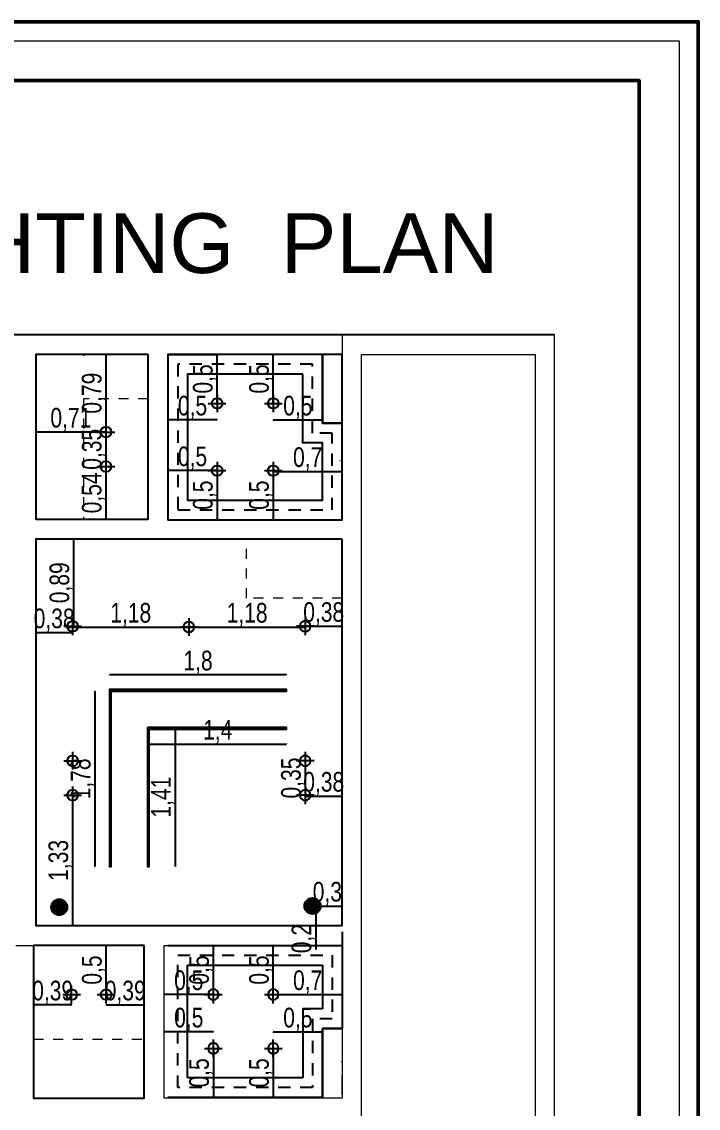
# Model space of a CAD drawing. Header units: inches. Extents: x -279 to 561, y -345 to 342.
# Drawn here: x -220.81 to -213.93, y -73.45 to -62.4 of the extents above; entities that cross this region are included whole.
import ezdxf

# ---------------------------------------------------------------- set-up
doc = ezdxf.new("R2010")
doc.units = ezdxf.units.IN
doc.header["$LTSCALE"] = 0.5
doc.header["$MEASUREMENT"] = 0
doc.linetypes.add('DASHED2', pattern=[0.375, 0.25, -0.125])
doc.linetypes.add('HIDDEN', pattern=[0.375, 0.25, -0.125])
for name, color, linetype in [('CADER', 7, 'Continuous'), ('ceiling', 4, 'Continuous'), ('CEILING FIXTURES LEGENDS$0$E-LTG', 1, 'Continuous'), ('PDF2_0', 7, 'Continuous'), ('PDF2_A-DETL', 7, 'Continuous'), ('PDF2_A-WALL', 7, 'Continuous'), ('PDF2_P-SANR-FIXT', 7, 'Continuous'), ('PDF2_PDF_MOBILIARIO', 7, 'Continuous'), ('WAL', 7, 'Continuous'), ('WallHatch-ALCHEMY', 7, 'Continuous')]:
    doc.layers.add(name, color=color, linetype=linetype)
doc.layers.add('es.writing', color=144, linetype='Continuous', lineweight=9)
doc.layers.add('G-ANNO-HLIN', color=5, linetype='Continuous', lineweight=50)
doc.styles.add('ROM', font='AGENCYR.TTF', dxfattribs={"width": 0.8})
doc.styles.get("Standard").update_dxf_attribs({"font": 'arial.ttf'})
doc.dimstyles.new('Copy(9) of ISO-25', dxfattribs={"dimtxt": 0.2, "dimasz": 0.02, "dimexe": 0.05, "dimexo": 0.05, "dimgap": 0.02, "dimtad": 1, "dimtxsty": 'ROM', "dimblk": 'ARCHTICK', "dimcen": 0.03, "dimse1": 1, "dimse2": 1, "dimclrd": 248, "dimclrt": 248, "dimadec": 0, "dimazin": 0, "dimtfac": 1, "dimtmove": 0, "dimatfit": 3, "dimldrblk": 'DOT', "dimfxl": 1, "dimarcsym": 0})

# ---------------------------------------------------------------- blocks, each defined once
blk = doc.blocks.new('l')
at = {"layer": 'CEILING FIXTURES LEGENDS$0$E-LTG'}
for p, q in [((54.362, -60.549), (54.542, -60.549)), ((54.452, -60.459), (54.452, -60.639))]:
    blk.add_line(p, q, dxfattribs=at)
blk.add_circle((54.452, -60.549), 0.0541, dxfattribs=at)
blk = doc.blocks.new('_ArchTick')
at = {"color": 0, "linetype": 'ByBlock', "const_width": 0.15}
blk.add_lwpolyline([(-0.5, -0.5), (0.5, 0.5)], dxfattribs=at)
blk = doc.blocks.new('*D314')
at = {"layer": 'Defpoints', "color": 0, "transparency": 16777216}
for p in [(-219.954, -65.784), (-219.949, -66.574), (-219.949, -66.574)]:
    blk.add_point(p, dxfattribs=at)
at = {"layer": 'WAL', "color": 248, "lineweight": -2, "transparency": 16777216}
blk.add_line((-219.949, -65.784), (-219.949, -66.574), dxfattribs=at)
at = {"layer": 'WAL', "color": 248, "lineweight": -2, "transparency": 16777216, "xscale": 0.02, "yscale": 0.02, "zscale": 0.02}
for p, rotation in [((-219.949, -65.784), 90), ((-219.949, -66.574), 270)]:
    blk.add_blockref('_ArchTick', p, dxfattribs=dict(at, rotation=rotation))
at = {"layer": 'WAL', "color": 248, "transparency": 16777216, "insert": (-220.076, -66.179), "char_height": 0.2, "attachment_point": 5, "rotation": 90, "style": 'ROM'}
blk.add_mtext('0,79', dxfattribs=at)
blk = doc.blocks.new('_DOT')
at = {"color": 0, "linetype": 'ByBlock'}
blk.add_line((-0.5, 0), (-1, 0), dxfattribs=at)
at = {"color": 0, "linetype": 'ByBlock', "const_width": 0.5}
blk.add_lwpolyline([(-0.25, 0, 1), (0.25, 0, 1)], format="xyb", close=True, dxfattribs=at)
blk = doc.blocks.new('*D315')
at = {"layer": 'Defpoints', "color": 0, "transparency": 16777216}
for p in [(-219.949, -66.574), (-219.949, -66.925), (-219.949, -66.925)]:
    blk.add_point(p, dxfattribs=at)
at = {"layer": 'WAL', "color": 248, "lineweight": -2, "transparency": 16777216}
blk.add_line((-219.949, -66.574), (-219.949, -66.925), dxfattribs=at)
at = {"layer": 'WAL', "color": 248, "lineweight": -2, "transparency": 16777216, "xscale": 0.02, "yscale": 0.02, "zscale": 0.02}
for p, rotation in [((-219.949, -66.574), 90), ((-219.949, -66.925), 270)]:
    blk.add_blockref('_ArchTick', p, dxfattribs=dict(at, rotation=rotation))
at = {"layer": 'WAL', "color": 248, "transparency": 16777216, "insert": (-220.076, -66.75), "char_height": 0.2, "attachment_point": 5, "rotation": 90, "style": 'ROM'}
blk.add_mtext('0,35', dxfattribs=at)
blk = doc.blocks.new('*D110')
at = {"layer": 'Defpoints', "color": 0, "transparency": 16777216}
for p in [(-219.949, -66.925), (-219.949, -67.461), (-219.949, -67.461)]:
    blk.add_point(p, dxfattribs=at)
at = {"layer": 'WAL', "color": 248, "lineweight": -2, "transparency": 16777216}
blk.add_line((-219.949, -66.925), (-219.949, -67.461), dxfattribs=at)
at = {"layer": 'WAL', "color": 248, "lineweight": -2, "transparency": 16777216, "xscale": 0.02, "yscale": 0.02, "zscale": 0.02}
for p, rotation in [((-219.949, -66.925), 90), ((-219.949, -67.461), 270)]:
    blk.add_blockref('_ArchTick', p, dxfattribs=dict(at, rotation=rotation))
at = {"layer": 'WAL', "color": 248, "transparency": 16777216, "insert": (-220.076, -67.193), "char_height": 0.2, "attachment_point": 5, "rotation": 90, "style": 'ROM'}
blk.add_mtext('0,54', dxfattribs=at)
blk = doc.blocks.new('*D316')
at = {"layer": 'Defpoints', "color": 0, "transparency": 16777216}
for p in [(-220.663, -66.574), (-220.663, -66.574), (-219.949, -66.574)]:
    blk.add_point(p, dxfattribs=at)
at = {"layer": 'WAL', "color": 248, "lineweight": -2, "transparency": 16777216}
blk.add_line((-219.949, -66.574), (-220.663, -66.574), dxfattribs=at)
at = {"layer": 'WAL', "color": 248, "lineweight": -2, "transparency": 16777216, "xscale": 0.02, "yscale": 0.02, "zscale": 0.02, "rotation": 180}
blk.add_blockref('_ArchTick', (-220.663, -66.574), dxfattribs=at)
at = {"layer": 'WAL', "color": 248, "lineweight": -2, "transparency": 16777216, "xscale": 0.02, "yscale": 0.02, "zscale": 0.02}
blk.add_blockref('_ArchTick', (-219.949, -66.574), dxfattribs=at)
at = {"layer": 'WAL', "color": 248, "transparency": 16777216, "insert": (-220.306, -66.447), "char_height": 0.2, "attachment_point": 5, "style": 'ROM'}
blk.add_mtext('0,71', dxfattribs=at)
blk = doc.blocks.new('*D325')
at = {"layer": 'Defpoints', "color": 0, "transparency": 16777216}
for p in [(-218.819, -65.784), (-218.819, -65.784), (-218.819, -66.284)]:
    blk.add_point(p, dxfattribs=at)
at = {"layer": 'WAL', "color": 248, "lineweight": -2, "transparency": 16777216}
blk.add_line((-218.819, -66.284), (-218.819, -65.784), dxfattribs=at)
at = {"layer": 'WAL', "color": 248, "lineweight": -2, "transparency": 16777216, "xscale": 0.02, "yscale": 0.02, "zscale": 0.02}
for p, rotation in [((-218.819, -65.784), 90), ((-218.819, -66.284), 270)]:
    blk.add_blockref('_ArchTick', p, dxfattribs=dict(at, rotation=rotation))
at = {"layer": 'WAL', "color": 248, "transparency": 16777216, "insert": (-218.946, -66.034), "char_height": 0.2, "attachment_point": 5, "rotation": 90, "style": 'ROM'}
blk.add_mtext('0,5', dxfattribs=at)
blk = doc.blocks.new('*D115')
at = {"layer": 'Defpoints', "color": 0, "transparency": 16777216}
for p in [(-219.319, -66.451), (-219.319, -66.451), (-218.819, -66.451)]:
    blk.add_point(p, dxfattribs=at)
at = {"layer": 'WAL', "color": 248, "lineweight": -2, "transparency": 16777216}
blk.add_line((-218.819, -66.451), (-219.319, -66.451), dxfattribs=at)
at = {"layer": 'WAL', "color": 248, "lineweight": -2, "transparency": 16777216, "xscale": 0.02, "yscale": 0.02, "zscale": 0.02, "rotation": 180}
blk.add_blockref('_ArchTick', (-219.319, -66.451), dxfattribs=at)
at = {"layer": 'WAL', "color": 248, "lineweight": -2, "transparency": 16777216, "xscale": 0.02, "yscale": 0.02, "zscale": 0.02}
blk.add_blockref('_ArchTick', (-218.819, -66.451), dxfattribs=at)
at = {"layer": 'WAL', "color": 248, "transparency": 16777216, "insert": (-219.069, -66.324), "char_height": 0.2, "attachment_point": 5, "style": 'ROM'}
blk.add_mtext('0,5', dxfattribs=at)
blk = doc.blocks.new('*D116')
at = {"layer": 'Defpoints', "color": 0, "transparency": 16777216}
for p in [(-218.248, -65.784), (-218.248, -65.784), (-218.248, -66.284)]:
    blk.add_point(p, dxfattribs=at)
at = {"layer": 'WAL', "color": 248, "lineweight": -2, "transparency": 16777216}
blk.add_line((-218.248, -66.284), (-218.248, -65.784), dxfattribs=at)
at = {"layer": 'WAL', "color": 248, "lineweight": -2, "transparency": 16777216, "xscale": 0.02, "yscale": 0.02, "zscale": 0.02}
for p, rotation in [((-218.248, -65.784), 90), ((-218.248, -66.284), 270)]:
    blk.add_blockref('_ArchTick', p, dxfattribs=dict(at, rotation=rotation))
at = {"layer": 'WAL', "color": 248, "transparency": 16777216, "insert": (-218.375, -66.034), "char_height": 0.2, "attachment_point": 5, "rotation": 90, "style": 'ROM'}
blk.add_mtext('0,5', dxfattribs=at)
blk = doc.blocks.new('*D117')
at = {"layer": 'Defpoints', "color": 0, "transparency": 16777216}
for p in [(-218.248, -66.451), (-217.748, -66.451), (-217.748, -66.451)]:
    blk.add_point(p, dxfattribs=at)
at = {"layer": 'WAL', "color": 248, "lineweight": -2, "transparency": 16777216}
blk.add_line((-218.248, -66.451), (-217.748, -66.451), dxfattribs=at)
at = {"layer": 'WAL', "color": 248, "lineweight": -2, "transparency": 16777216, "xscale": 0.02, "yscale": 0.02, "zscale": 0.02, "rotation": 180}
blk.add_blockref('_ArchTick', (-218.248, -66.451), dxfattribs=at)
at = {"layer": 'WAL', "color": 248, "lineweight": -2, "transparency": 16777216, "xscale": 0.02, "yscale": 0.02, "zscale": 0.02}
blk.add_blockref('_ArchTick', (-217.748, -66.451), dxfattribs=at)
at = {"layer": 'WAL', "color": 248, "transparency": 16777216, "insert": (-217.998, -66.324), "char_height": 0.2, "attachment_point": 5, "style": 'ROM'}
blk.add_mtext('0,5', dxfattribs=at)
blk = doc.blocks.new('*D118')
at = {"layer": 'Defpoints', "color": 0, "transparency": 16777216}
for p in [(-218.819, -66.966), (-218.819, -67.466), (-218.819, -67.466)]:
    blk.add_point(p, dxfattribs=at)
at = {"layer": 'WAL', "color": 248, "lineweight": -2, "transparency": 16777216}
blk.add_line((-218.819, -66.966), (-218.819, -67.466), dxfattribs=at)
at = {"layer": 'WAL', "color": 248, "lineweight": -2, "transparency": 16777216, "xscale": 0.02, "yscale": 0.02, "zscale": 0.02}
for p, rotation in [((-218.819, -66.966), 90), ((-218.819, -67.466), 270)]:
    blk.add_blockref('_ArchTick', p, dxfattribs=dict(at, rotation=rotation))
at = {"layer": 'WAL', "color": 248, "transparency": 16777216, "insert": (-218.946, -67.216), "char_height": 0.2, "attachment_point": 5, "rotation": 90, "style": 'ROM'}
blk.add_mtext('0,5', dxfattribs=at)
blk = doc.blocks.new('*D119')
at = {"layer": 'Defpoints', "color": 0, "transparency": 16777216}
for p in [(-219.319, -66.967), (-219.319, -66.967), (-218.819, -66.967)]:
    blk.add_point(p, dxfattribs=at)
at = {"layer": 'WAL', "color": 248, "lineweight": -2, "transparency": 16777216}
blk.add_line((-218.819, -66.967), (-219.319, -66.967), dxfattribs=at)
at = {"layer": 'WAL', "color": 248, "lineweight": -2, "transparency": 16777216, "xscale": 0.02, "yscale": 0.02, "zscale": 0.02, "rotation": 180}
blk.add_blockref('_ArchTick', (-219.319, -66.967), dxfattribs=at)
at = {"layer": 'WAL', "color": 248, "lineweight": -2, "transparency": 16777216, "xscale": 0.02, "yscale": 0.02, "zscale": 0.02}
blk.add_blockref('_ArchTick', (-218.819, -66.967), dxfattribs=at)
at = {"layer": 'WAL', "color": 248, "transparency": 16777216, "insert": (-219.069, -66.84), "char_height": 0.2, "attachment_point": 5, "style": 'ROM'}
blk.add_mtext('0,5', dxfattribs=at)
blk = doc.blocks.new('*D120')
at = {"layer": 'Defpoints', "color": 0, "transparency": 16777216}
for p in [(-218.248, -66.966), (-218.248, -67.466), (-218.248, -67.466)]:
    blk.add_point(p, dxfattribs=at)
at = {"layer": 'WAL', "color": 248, "lineweight": -2, "transparency": 16777216}
blk.add_line((-218.248, -66.966), (-218.248, -67.466), dxfattribs=at)
at = {"layer": 'WAL', "color": 248, "lineweight": -2, "transparency": 16777216, "xscale": 0.02, "yscale": 0.02, "zscale": 0.02}
for p, rotation in [((-218.248, -66.966), 90), ((-218.248, -67.466), 270)]:
    blk.add_blockref('_ArchTick', p, dxfattribs=dict(at, rotation=rotation))
at = {"layer": 'WAL', "color": 248, "transparency": 16777216, "insert": (-218.375, -67.216), "char_height": 0.2, "attachment_point": 5, "rotation": 90, "style": 'ROM'}
blk.add_mtext('0,5', dxfattribs=at)
blk = doc.blocks.new('*D121')
at = {"layer": 'Defpoints', "color": 0, "transparency": 16777216}
for p in [(-218.248, -66.967), (-217.548, -66.975), (-217.548, -66.975)]:
    blk.add_point(p, dxfattribs=at)
at = {"layer": 'WAL', "color": 248, "lineweight": -2, "transparency": 16777216}
blk.add_line((-218.248, -66.975), (-217.548, -66.975), dxfattribs=at)
at = {"layer": 'WAL', "color": 248, "lineweight": -2, "transparency": 16777216, "xscale": 0.02, "yscale": 0.02, "zscale": 0.02, "rotation": 180}
blk.add_blockref('_ArchTick', (-218.248, -66.975), dxfattribs=at)
at = {"layer": 'WAL', "color": 248, "lineweight": -2, "transparency": 16777216, "xscale": 0.02, "yscale": 0.02, "zscale": 0.02}
blk.add_blockref('_ArchTick', (-217.548, -66.975), dxfattribs=at)
at = {"layer": 'WAL', "color": 248, "transparency": 16777216, "insert": (-217.898, -66.848), "char_height": 0.2, "attachment_point": 5, "style": 'ROM'}
blk.add_mtext('0,7', dxfattribs=at)
blk = doc.blocks.new('*D327')
at = {"layer": 'Defpoints', "color": 0, "transparency": 16777216}
for p in [(-218.857, -72.842), (-218.857, -73.342), (-218.857, -73.342)]:
    blk.add_point(p, dxfattribs=at)
at = {"layer": 'WAL', "color": 248, "lineweight": -2, "transparency": 16777216}
blk.add_line((-218.857, -72.842), (-218.857, -73.342), dxfattribs=at)
at = {"layer": 'WAL', "color": 248, "lineweight": -2, "transparency": 16777216, "xscale": 0.02, "yscale": 0.02, "zscale": 0.02}
for p, rotation in [((-218.857, -72.842), 90), ((-218.857, -73.342), 270)]:
    blk.add_blockref('_ArchTick', p, dxfattribs=dict(at, rotation=rotation))
at = {"layer": 'WAL', "color": 248, "transparency": 16777216, "insert": (-218.984, -73.092), "char_height": 0.2, "attachment_point": 5, "rotation": 90, "style": 'ROM'}
blk.add_mtext('0,5', dxfattribs=at)
blk = doc.blocks.new('*D122')
at = {"layer": 'Defpoints', "color": 0, "transparency": 16777216}
for p in [(-219.357, -72.675), (-219.357, -72.675), (-218.857, -72.675)]:
    blk.add_point(p, dxfattribs=at)
at = {"layer": 'WAL', "color": 248, "lineweight": -2, "transparency": 16777216}
blk.add_line((-218.857, -72.675), (-219.357, -72.675), dxfattribs=at)
at = {"layer": 'WAL', "color": 248, "lineweight": -2, "transparency": 16777216, "xscale": 0.02, "yscale": 0.02, "zscale": 0.02, "rotation": 180}
blk.add_blockref('_ArchTick', (-219.357, -72.675), dxfattribs=at)
at = {"layer": 'WAL', "color": 248, "lineweight": -2, "transparency": 16777216, "xscale": 0.02, "yscale": 0.02, "zscale": 0.02}
blk.add_blockref('_ArchTick', (-218.857, -72.675), dxfattribs=at)
at = {"layer": 'WAL', "color": 248, "transparency": 16777216, "insert": (-219.107, -72.548), "char_height": 0.2, "attachment_point": 5, "style": 'ROM'}
blk.add_mtext('0,5', dxfattribs=at)
blk = doc.blocks.new('*D123')
at = {"layer": 'Defpoints', "color": 0, "transparency": 16777216}
for p in [(-218.248, -72.842), (-218.248, -73.342), (-218.248, -73.342)]:
    blk.add_point(p, dxfattribs=at)
at = {"layer": 'WAL', "color": 248, "lineweight": -2, "transparency": 16777216}
blk.add_line((-218.248, -72.842), (-218.248, -73.342), dxfattribs=at)
at = {"layer": 'WAL', "color": 248, "lineweight": -2, "transparency": 16777216, "xscale": 0.02, "yscale": 0.02, "zscale": 0.02}
for p, rotation in [((-218.248, -72.842), 90), ((-218.248, -73.342), 270)]:
    blk.add_blockref('_ArchTick', p, dxfattribs=dict(at, rotation=rotation))
at = {"layer": 'WAL', "color": 248, "transparency": 16777216, "insert": (-218.375, -73.092), "char_height": 0.2, "attachment_point": 5, "rotation": 90, "style": 'ROM'}
blk.add_mtext('0,5', dxfattribs=at)
blk = doc.blocks.new('*D124')
at = {"layer": 'Defpoints', "color": 0, "transparency": 16777216}
for p in [(-218.248, -72.675), (-217.748, -72.675), (-217.748, -72.675)]:
    blk.add_point(p, dxfattribs=at)
at = {"layer": 'WAL', "color": 248, "lineweight": -2, "transparency": 16777216}
blk.add_line((-218.248, -72.675), (-217.748, -72.675), dxfattribs=at)
at = {"layer": 'WAL', "color": 248, "lineweight": -2, "transparency": 16777216, "xscale": 0.02, "yscale": 0.02, "zscale": 0.02, "rotation": 180}
blk.add_blockref('_ArchTick', (-218.248, -72.675), dxfattribs=at)
at = {"layer": 'WAL', "color": 248, "lineweight": -2, "transparency": 16777216, "xscale": 0.02, "yscale": 0.02, "zscale": 0.02}
blk.add_blockref('_ArchTick', (-217.748, -72.675), dxfattribs=at)
at = {"layer": 'WAL', "color": 248, "transparency": 16777216, "insert": (-217.998, -72.548), "char_height": 0.2, "attachment_point": 5, "style": 'ROM'}
blk.add_mtext('0,5', dxfattribs=at)
blk = doc.blocks.new('*D125')
at = {"layer": 'Defpoints', "color": 0, "transparency": 16777216}
for p in [(-218.857, -71.796), (-218.857, -71.796), (-218.857, -72.296)]:
    blk.add_point(p, dxfattribs=at)
at = {"layer": 'WAL', "color": 248, "lineweight": -2, "transparency": 16777216}
blk.add_line((-218.857, -72.296), (-218.857, -71.796), dxfattribs=at)
at = {"layer": 'WAL', "color": 248, "lineweight": -2, "transparency": 16777216, "xscale": 0.02, "yscale": 0.02, "zscale": 0.02}
for p, rotation in [((-218.857, -71.796), 90), ((-218.857, -72.296), 270)]:
    blk.add_blockref('_ArchTick', p, dxfattribs=dict(at, rotation=rotation))
at = {"layer": 'WAL', "color": 248, "transparency": 16777216, "insert": (-218.984, -72.046), "char_height": 0.2, "attachment_point": 5, "rotation": 90, "style": 'ROM'}
blk.add_mtext('0,5', dxfattribs=at)
blk = doc.blocks.new('*D126')
at = {"layer": 'Defpoints', "color": 0, "transparency": 16777216}
for p in [(-219.357, -72.295), (-219.357, -72.295), (-218.857, -72.295)]:
    blk.add_point(p, dxfattribs=at)
at = {"layer": 'WAL', "color": 248, "lineweight": -2, "transparency": 16777216}
blk.add_line((-218.857, -72.295), (-219.357, -72.295), dxfattribs=at)
at = {"layer": 'WAL', "color": 248, "lineweight": -2, "transparency": 16777216, "xscale": 0.02, "yscale": 0.02, "zscale": 0.02, "rotation": 180}
blk.add_blockref('_ArchTick', (-219.357, -72.295), dxfattribs=at)
at = {"layer": 'WAL', "color": 248, "lineweight": -2, "transparency": 16777216, "xscale": 0.02, "yscale": 0.02, "zscale": 0.02}
blk.add_blockref('_ArchTick', (-218.857, -72.295), dxfattribs=at)
at = {"layer": 'WAL', "color": 248, "transparency": 16777216, "insert": (-219.107, -72.168), "char_height": 0.2, "attachment_point": 5, "style": 'ROM'}
blk.add_mtext('0,5', dxfattribs=at)
blk = doc.blocks.new('*D127')
at = {"layer": 'Defpoints', "color": 0, "transparency": 16777216}
for p in [(-218.248, -71.796), (-218.248, -71.796), (-218.248, -72.296)]:
    blk.add_point(p, dxfattribs=at)
at = {"layer": 'WAL', "color": 248, "lineweight": -2, "transparency": 16777216}
blk.add_line((-218.248, -72.296), (-218.248, -71.796), dxfattribs=at)
at = {"layer": 'WAL', "color": 248, "lineweight": -2, "transparency": 16777216, "xscale": 0.02, "yscale": 0.02, "zscale": 0.02}
for p, rotation in [((-218.248, -71.796), 90), ((-218.248, -72.296), 270)]:
    blk.add_blockref('_ArchTick', p, dxfattribs=dict(at, rotation=rotation))
at = {"layer": 'WAL', "color": 248, "transparency": 16777216, "insert": (-218.375, -72.046), "char_height": 0.2, "attachment_point": 5, "rotation": 90, "style": 'ROM'}
blk.add_mtext('0,5', dxfattribs=at)
blk = doc.blocks.new('*D128')
at = {"layer": 'Defpoints', "color": 0, "transparency": 16777216}
for p in [(-218.248, -72.295), (-217.548, -72.295), (-217.548, -72.295)]:
    blk.add_point(p, dxfattribs=at)
at = {"layer": 'WAL', "color": 248, "lineweight": -2, "transparency": 16777216}
blk.add_line((-218.248, -72.295), (-217.548, -72.295), dxfattribs=at)
at = {"layer": 'WAL', "color": 248, "lineweight": -2, "transparency": 16777216, "xscale": 0.02, "yscale": 0.02, "zscale": 0.02, "rotation": 180}
blk.add_blockref('_ArchTick', (-218.248, -72.295), dxfattribs=at)
at = {"layer": 'WAL', "color": 248, "lineweight": -2, "transparency": 16777216, "xscale": 0.02, "yscale": 0.02, "zscale": 0.02}
blk.add_blockref('_ArchTick', (-217.548, -72.295), dxfattribs=at)
at = {"layer": 'WAL', "color": 248, "transparency": 16777216, "insert": (-217.898, -72.168), "char_height": 0.2, "attachment_point": 5, "style": 'ROM'}
blk.add_mtext('0,7', dxfattribs=at)
blk = doc.blocks.new('*D328')
at = {"layer": 'Defpoints', "color": 0, "transparency": 16777216}
for p in [(-219.947, -71.796), (-219.947, -71.796), (-219.947, -72.296)]:
    blk.add_point(p, dxfattribs=at)
at = {"layer": 'WAL', "color": 248, "lineweight": -2, "transparency": 16777216}
blk.add_line((-219.947, -72.296), (-219.947, -71.796), dxfattribs=at)
at = {"layer": 'WAL', "color": 248, "lineweight": -2, "transparency": 16777216, "xscale": 0.02, "yscale": 0.02, "zscale": 0.02}
for p, rotation in [((-219.947, -71.796), 90), ((-219.947, -72.296), 270)]:
    blk.add_blockref('_ArchTick', p, dxfattribs=dict(at, rotation=rotation))
at = {"layer": 'WAL', "color": 248, "transparency": 16777216, "insert": (-220.074, -72.046), "char_height": 0.2, "attachment_point": 5, "rotation": 90, "style": 'ROM'}
blk.add_mtext('0,5', dxfattribs=at)
blk = doc.blocks.new('*D129')
at = {"layer": 'Defpoints', "color": 0, "transparency": 16777216}
for p in [(-219.947, -72.358), (-219.559, -72.358), (-219.559, -72.4)]:
    blk.add_point(p, dxfattribs=at)
at = {"layer": 'WAL', "color": 248, "lineweight": -2, "transparency": 16777216}
blk.add_line((-219.947, -72.4), (-219.559, -72.4), dxfattribs=at)
at = {"layer": 'WAL', "color": 248, "lineweight": -2, "transparency": 16777216, "xscale": 0.02, "yscale": 0.02, "zscale": 0.02, "rotation": 180}
blk.add_blockref('_ArchTick', (-219.947, -72.4), dxfattribs=at)
at = {"layer": 'WAL', "color": 248, "lineweight": -2, "transparency": 16777216, "xscale": 0.02, "yscale": 0.02, "zscale": 0.02}
blk.add_blockref('_ArchTick', (-219.559, -72.4), dxfattribs=at)
at = {"layer": 'WAL', "color": 248, "transparency": 16777216, "insert": (-219.753, -72.273), "char_height": 0.2, "attachment_point": 5, "style": 'ROM'}
blk.add_mtext('0,39', dxfattribs=at)
blk = doc.blocks.new('*D130')
at = {"layer": 'Defpoints', "color": 0, "transparency": 16777216}
for p in [(-220.685, -72.358), (-220.297, -72.358), (-220.685, -72.4)]:
    blk.add_point(p, dxfattribs=at)
at = {"layer": 'WAL', "color": 248, "lineweight": -2, "transparency": 16777216}
blk.add_line((-220.297, -72.4), (-220.685, -72.4), dxfattribs=at)
at = {"layer": 'WAL', "color": 248, "lineweight": -2, "transparency": 16777216, "xscale": 0.02, "yscale": 0.02, "zscale": 0.02, "rotation": 180}
blk.add_blockref('_ArchTick', (-220.685, -72.4), dxfattribs=at)
at = {"layer": 'WAL', "color": 248, "lineweight": -2, "transparency": 16777216, "xscale": 0.02, "yscale": 0.02, "zscale": 0.02}
blk.add_blockref('_ArchTick', (-220.297, -72.4), dxfattribs=at)
at = {"layer": 'WAL', "color": 248, "transparency": 16777216, "insert": (-220.491, -72.273), "char_height": 0.2, "attachment_point": 5, "style": 'ROM'}
blk.add_mtext('0,39', dxfattribs=at)
blk = doc.blocks.new('*D454')
at = {"layer": 'Defpoints', "color": 0, "transparency": 16777216}
for p in [(-219.913, -69.044), (-219.913, -69.21), (-218.113, -69.202)]:
    blk.add_point(p, dxfattribs=at)
at = {"layer": 'WAL', "color": 248, "lineweight": -2, "transparency": 16777216}
blk.add_line((-218.113, -69.044), (-219.913, -69.044), dxfattribs=at)
at = {"layer": 'WAL', "color": 248, "lineweight": -2, "transparency": 16777216, "xscale": 0.02, "yscale": 0.02, "zscale": 0.02, "rotation": 180}
blk.add_blockref('_ArchTick', (-219.913, -69.044), dxfattribs=at)
at = {"layer": 'WAL', "color": 248, "lineweight": -2, "transparency": 16777216, "xscale": 0.02, "yscale": 0.02, "zscale": 0.02}
blk.add_blockref('_ArchTick', (-218.113, -69.044), dxfattribs=at)
at = {"layer": 'WAL', "color": 248, "transparency": 16777216, "insert": (-219.013, -68.917), "char_height": 0.2, "attachment_point": 5, "style": 'ROM'}
blk.add_mtext('1,8', dxfattribs=at)
blk = doc.blocks.new('*D455')
at = {"layer": 'Defpoints', "color": 0, "transparency": 16777216}
for p in [(-219.913, -69.21), (-220.062, -70.993), (-219.913, -70.993)]:
    blk.add_point(p, dxfattribs=at)
at = {"layer": 'WAL', "color": 248, "lineweight": -2, "transparency": 16777216}
blk.add_line((-220.062, -69.21), (-220.062, -70.993), dxfattribs=at)
at = {"layer": 'WAL', "color": 248, "lineweight": -2, "transparency": 16777216, "xscale": 0.02, "yscale": 0.02, "zscale": 0.02}
for p, rotation in [((-220.062, -69.21), 90), ((-220.062, -70.993), 270)]:
    blk.add_blockref('_ArchTick', p, dxfattribs=dict(at, rotation=rotation))
at = {"layer": 'WAL', "color": 248, "transparency": 16777216, "insert": (-220.189, -70.102), "char_height": 0.2, "attachment_point": 5, "rotation": 90, "style": 'ROM'}
blk.add_mtext('1,78', dxfattribs=at)
blk = doc.blocks.new('*D456')
at = {"layer": 'Defpoints', "color": 0, "transparency": 16777216}
for p in [(-219.51, -69.597), (-218.113, -69.58), (-218.113, -69.748)]:
    blk.add_point(p, dxfattribs=at)
at = {"layer": 'WAL', "color": 248, "lineweight": -2, "transparency": 16777216}
blk.add_line((-219.51, -69.748), (-218.113, -69.748), dxfattribs=at)
at = {"layer": 'WAL', "color": 248, "lineweight": -2, "transparency": 16777216, "xscale": 0.02, "yscale": 0.02, "zscale": 0.02, "rotation": 180}
blk.add_blockref('_ArchTick', (-219.51, -69.748), dxfattribs=at)
at = {"layer": 'WAL', "color": 248, "lineweight": -2, "transparency": 16777216, "xscale": 0.02, "yscale": 0.02, "zscale": 0.02}
blk.add_blockref('_ArchTick', (-218.113, -69.748), dxfattribs=at)
at = {"layer": 'WAL', "color": 248, "transparency": 16777216, "insert": (-218.812, -69.621), "char_height": 0.2, "attachment_point": 5, "style": 'ROM'}
blk.add_mtext('1,4', dxfattribs=at)
blk = doc.blocks.new('*D457')
at = {"layer": 'Defpoints', "color": 0, "transparency": 16777216}
for p in [(-219.177, -69.58), (-219.527, -70.993), (-219.245, -70.993)]:
    blk.add_point(p, dxfattribs=at)
at = {"layer": 'WAL', "color": 248, "lineweight": -2, "transparency": 16777216}
blk.add_line((-219.245, -69.58), (-219.245, -70.993), dxfattribs=at)
at = {"layer": 'WAL', "color": 248, "lineweight": -2, "transparency": 16777216, "xscale": 0.02, "yscale": 0.02, "zscale": 0.02}
for p, rotation in [((-219.245, -69.58), 90), ((-219.245, -70.993), 270)]:
    blk.add_blockref('_ArchTick', p, dxfattribs=dict(at, rotation=rotation))
at = {"layer": 'WAL', "color": 248, "transparency": 16777216, "insert": (-219.372, -70.287), "char_height": 0.2, "attachment_point": 5, "rotation": 90, "style": 'ROM'}
blk.add_mtext('1,41', dxfattribs=at)
blk = doc.blocks.new('*D458')
at = {"layer": 'Defpoints', "color": 0, "transparency": 16777216}
for p in [(-217.923, -68.55), (-217.548, -68.55), (-217.548, -68.55)]:
    blk.add_point(p, dxfattribs=at)
at = {"layer": 'WAL', "color": 248, "lineweight": -2, "transparency": 16777216}
blk.add_line((-217.923, -68.55), (-217.548, -68.55), dxfattribs=at)
at = {"layer": 'WAL', "color": 248, "lineweight": -2, "transparency": 16777216, "xscale": 0.02, "yscale": 0.02, "zscale": 0.02, "rotation": 180}
blk.add_blockref('_ArchTick', (-217.923, -68.55), dxfattribs=at)
at = {"layer": 'WAL', "color": 248, "lineweight": -2, "transparency": 16777216, "xscale": 0.02, "yscale": 0.02, "zscale": 0.02}
blk.add_blockref('_ArchTick', (-217.548, -68.55), dxfattribs=at)
at = {"layer": 'WAL', "color": 248, "transparency": 16777216, "insert": (-217.735, -68.423), "char_height": 0.2, "attachment_point": 5, "style": 'ROM'}
blk.add_mtext('0,38', dxfattribs=at)
blk = doc.blocks.new('*D459')
at = {"layer": 'Defpoints', "color": 0, "transparency": 16777216}
for p in [(-219.106, -68.558), (-217.923, -68.55), (-217.923, -68.558)]:
    blk.add_point(p, dxfattribs=at)
at = {"layer": 'WAL', "color": 248, "lineweight": -2, "transparency": 16777216}
blk.add_line((-219.106, -68.558), (-217.923, -68.558), dxfattribs=at)
at = {"layer": 'WAL', "color": 248, "lineweight": -2, "transparency": 16777216, "xscale": 0.02, "yscale": 0.02, "zscale": 0.02, "rotation": 180}
blk.add_blockref('_ArchTick', (-219.106, -68.558), dxfattribs=at)
at = {"layer": 'WAL', "color": 248, "lineweight": -2, "transparency": 16777216, "xscale": 0.02, "yscale": 0.02, "zscale": 0.02}
blk.add_blockref('_ArchTick', (-217.923, -68.558), dxfattribs=at)
at = {"layer": 'WAL', "color": 248, "transparency": 16777216, "insert": (-218.514, -68.431), "char_height": 0.2, "attachment_point": 5, "style": 'ROM'}
blk.add_mtext('1,18', dxfattribs=at)
blk = doc.blocks.new('*D460')
at = {"layer": 'Defpoints', "color": 0, "transparency": 16777216}
for p in [(-220.277, -67.664), (-219.23, -67.664), (-220.288, -68.55)]:
    blk.add_point(p, dxfattribs=at)
at = {"layer": 'WAL', "color": 248, "lineweight": -2, "transparency": 16777216}
blk.add_line((-220.277, -68.55), (-220.277, -67.664), dxfattribs=at)
at = {"layer": 'WAL', "color": 248, "lineweight": -2, "transparency": 16777216, "xscale": 0.02, "yscale": 0.02, "zscale": 0.02}
for p, rotation in [((-220.277, -67.664), 90), ((-220.277, -68.55), 270)]:
    blk.add_blockref('_ArchTick', p, dxfattribs=dict(at, rotation=rotation))
at = {"layer": 'WAL', "color": 248, "transparency": 16777216, "insert": (-220.404, -68.107), "char_height": 0.2, "attachment_point": 5, "rotation": 90, "style": 'ROM'}
blk.add_mtext('0,89', dxfattribs=at)
blk = doc.blocks.new('*D461')
at = {"layer": 'Defpoints', "color": 0, "transparency": 16777216}
for p in [(-220.663, -68.55), (-220.663, -68.615), (-220.288, -68.55)]:
    blk.add_point(p, dxfattribs=at)
at = {"layer": 'WAL', "color": 248, "lineweight": -2, "transparency": 16777216}
blk.add_line((-220.288, -68.615), (-220.663, -68.615), dxfattribs=at)
at = {"layer": 'WAL', "color": 248, "lineweight": -2, "transparency": 16777216, "xscale": 0.02, "yscale": 0.02, "zscale": 0.02, "rotation": 180}
blk.add_blockref('_ArchTick', (-220.663, -68.615), dxfattribs=at)
at = {"layer": 'WAL', "color": 248, "lineweight": -2, "transparency": 16777216, "xscale": 0.02, "yscale": 0.02, "zscale": 0.02}
blk.add_blockref('_ArchTick', (-220.288, -68.615), dxfattribs=at)
at = {"layer": 'WAL', "color": 248, "transparency": 16777216, "insert": (-220.476, -68.488), "char_height": 0.2, "attachment_point": 5, "style": 'ROM'}
blk.add_mtext('0,38', dxfattribs=at)
blk = doc.blocks.new('*D462')
at = {"layer": 'Defpoints', "color": 0, "transparency": 16777216}
for p in [(-217.849, -71.395), (-217.548, -71.395), (-217.548, -71.395)]:
    blk.add_point(p, dxfattribs=at)
at = {"layer": 'WAL', "color": 248, "lineweight": -2, "transparency": 16777216}
blk.add_line((-217.849, -71.395), (-217.548, -71.395), dxfattribs=at)
at = {"layer": 'WAL', "color": 248, "lineweight": -2, "transparency": 16777216, "xscale": 0.02, "yscale": 0.02, "zscale": 0.02, "rotation": 180}
blk.add_blockref('_ArchTick', (-217.849, -71.395), dxfattribs=at)
at = {"layer": 'WAL', "color": 248, "lineweight": -2, "transparency": 16777216, "xscale": 0.02, "yscale": 0.02, "zscale": 0.02}
blk.add_blockref('_ArchTick', (-217.548, -71.395), dxfattribs=at)
at = {"layer": 'WAL', "color": 248, "transparency": 16777216, "insert": (-217.698, -71.268), "char_height": 0.2, "attachment_point": 5, "style": 'ROM'}
blk.add_mtext('0,3', dxfattribs=at)
blk = doc.blocks.new('*D463')
at = {"layer": 'Defpoints', "color": 0, "transparency": 16777216}
for p in [(-217.849, -71.395), (-217.849, -71.593), (-217.816, -71.593)]:
    blk.add_point(p, dxfattribs=at)
at = {"layer": 'WAL', "color": 248, "lineweight": -2, "transparency": 16777216}
for p, q in [((-217.816, -71.395), (-217.816, -71.593)), ((-217.816, -71.593), (-217.816, -71.838))]:
    blk.add_line(p, q, dxfattribs=at)
at = {"layer": 'WAL', "color": 248, "lineweight": -2, "transparency": 16777216, "xscale": 0.02, "yscale": 0.02, "zscale": 0.02}
for p, rotation in [((-217.816, -71.395), 90), ((-217.816, -71.593), 270)]:
    blk.add_blockref('_ArchTick', p, dxfattribs=dict(at, rotation=rotation))
at = {"layer": 'WAL', "color": 248, "transparency": 16777216, "insert": (-217.943, -71.726), "char_height": 0.2, "attachment_point": 5, "rotation": 90, "style": 'ROM'}
blk.add_mtext('0,2', dxfattribs=at)
blk = doc.blocks.new('*D464')
at = {"layer": 'Defpoints', "color": 0, "transparency": 16777216}
for p in [(-217.923, -69.918), (-217.923, -70.268), (-217.923, -70.268)]:
    blk.add_point(p, dxfattribs=at)
at = {"layer": 'WAL', "color": 248, "lineweight": -2, "transparency": 16777216}
blk.add_line((-217.923, -69.918), (-217.923, -70.268), dxfattribs=at)
at = {"layer": 'WAL', "color": 248, "lineweight": -2, "transparency": 16777216, "xscale": 0.02, "yscale": 0.02, "zscale": 0.02}
for p, rotation in [((-217.923, -69.918), 90), ((-217.923, -70.268), 270)]:
    blk.add_blockref('_ArchTick', p, dxfattribs=dict(at, rotation=rotation))
at = {"layer": 'WAL', "color": 248, "transparency": 16777216, "insert": (-218.05, -70.093), "char_height": 0.2, "attachment_point": 5, "rotation": 90, "style": 'ROM'}
blk.add_mtext('0,35', dxfattribs=at)
blk = doc.blocks.new('*D465')
at = {"layer": 'Defpoints', "color": 0, "transparency": 16777216}
for p in [(-217.923, -70.268), (-217.548, -70.268), (-217.548, -70.278)]:
    blk.add_point(p, dxfattribs=at)
at = {"layer": 'WAL', "color": 248, "lineweight": -2, "transparency": 16777216}
blk.add_line((-217.923, -70.278), (-217.548, -70.278), dxfattribs=at)
at = {"layer": 'WAL', "color": 248, "lineweight": -2, "transparency": 16777216, "xscale": 0.02, "yscale": 0.02, "zscale": 0.02, "rotation": 180}
blk.add_blockref('_ArchTick', (-217.923, -70.278), dxfattribs=at)
at = {"layer": 'WAL', "color": 248, "lineweight": -2, "transparency": 16777216, "xscale": 0.02, "yscale": 0.02, "zscale": 0.02}
blk.add_blockref('_ArchTick', (-217.548, -70.278), dxfattribs=at)
at = {"layer": 'WAL', "color": 248, "transparency": 16777216, "insert": (-217.735, -70.15), "char_height": 0.2, "attachment_point": 5, "style": 'ROM'}
blk.add_mtext('0,38', dxfattribs=at)
blk = doc.blocks.new('*D466')
at = {"layer": 'Defpoints', "color": 0, "transparency": 16777216}
for p in [(-220.288, -70.268), (-220.288, -71.593), (-220.288, -71.593)]:
    blk.add_point(p, dxfattribs=at)
at = {"layer": 'WAL', "color": 248, "lineweight": -2, "transparency": 16777216}
blk.add_line((-220.288, -70.268), (-220.288, -71.593), dxfattribs=at)
at = {"layer": 'WAL', "color": 248, "lineweight": -2, "transparency": 16777216, "xscale": 0.02, "yscale": 0.02, "zscale": 0.02}
for p, rotation in [((-220.288, -70.268), 90), ((-220.288, -71.593), 270)]:
    blk.add_blockref('_ArchTick', p, dxfattribs=dict(at, rotation=rotation))
at = {"layer": 'WAL', "color": 248, "transparency": 16777216, "insert": (-220.415, -70.931), "char_height": 0.2, "attachment_point": 5, "rotation": 90, "style": 'ROM'}
blk.add_mtext('1,33', dxfattribs=at)
blk = doc.blocks.new('*D203')
at = {"layer": 'Defpoints', "color": 0, "transparency": 16777216}
for p in [(-220.288, -68.558), (-219.106, -68.55), (-219.106, -68.558)]:
    blk.add_point(p, dxfattribs=at)
at = {"layer": 'WAL', "color": 248, "lineweight": -2, "transparency": 16777216}
blk.add_line((-220.288, -68.558), (-219.106, -68.558), dxfattribs=at)
at = {"layer": 'WAL', "color": 248, "lineweight": -2, "transparency": 16777216, "xscale": 0.02, "yscale": 0.02, "zscale": 0.02, "rotation": 180}
blk.add_blockref('_ArchTick', (-220.288, -68.558), dxfattribs=at)
at = {"layer": 'WAL', "color": 248, "lineweight": -2, "transparency": 16777216, "xscale": 0.02, "yscale": 0.02, "zscale": 0.02}
blk.add_blockref('_ArchTick', (-219.106, -68.558), dxfattribs=at)
at = {"layer": 'WAL', "color": 248, "transparency": 16777216, "insert": (-219.697, -68.431), "char_height": 0.2, "attachment_point": 5, "style": 'ROM'}
blk.add_mtext('1,18', dxfattribs=at)

msp = doc.modelspace()

# ---------------------------------------------------------------- hatches: boundary and pattern name
at = {"layer": 'WallHatch-ALCHEMY', "transparency": 33554687}
h = msp.add_hatch(color=1, dxfattribs=at)
h.dxf.hatch_style = 1
h.paths.add_polyline_path([(-220.37, -71.407, 1), (-220.479, -71.407, 1)])
h = msp.add_hatch(color=1, dxfattribs=at)
h.dxf.hatch_style = 1
h.paths.add_polyline_path([(-217.795, -71.395, 1), (-217.903, -71.395, 1)])

# ---------------------------------------------------------------- linework, layer by layer
for p, q in [((-226.32, -65.581), (-215.389, -65.581)), ((-219.319, -65.784), (-218.819, -65.784)), ((-217.748, -65.784), (-217.748, -66.484)), ((-217.748, -66.484), (-217.548, -66.484)), ((-217.548, -71.659), (-217.548, -72.642)), ((-219.319, -71.796), (-217.548, -71.796)), ((-217.748, -73.342), (-217.748, -72.642)), ((-217.748, -72.642), (-217.548, -72.642)), ((-217.548, -72.642), (-217.748, -72.642)), ((-217.748, -72.642), (-217.748, -73.342)), ((-217.748, -73.342), (-219.319, -73.342))]:
    msp.add_line(p, q)
for points in [[(-217.548, -65.784), (-219.319, -65.784), (-219.319, -67.467), (-217.548, -67.467)], [(-217.548, -67.664), (-220.663, -67.664), (-220.663, -71.593), (-217.548, -71.593)]]:
    msp.add_lwpolyline(points, close=True)
for points in [[(-217.748, -65.784), (-219.319, -65.784), (-219.319, -67.467), (-217.548, -67.467), (-217.548, -66.484), (-217.748, -66.484), (-217.748, -65.784)], [(-219.51, -69.193), (-219.527, -69.193)]]:
    msp.add_lwpolyline(points)
at = {"layer": 'CADER', "lineweight": 18}
for points in [[(-239.629, -62.401), (-213.927, -62.401), (-213.927, -79.5), (-239.629, -79.5)], [(-239.434, -62.597), (-214.122, -62.597), (-214.122, -79.304), (-239.434, -79.304)]]:
    msp.add_lwpolyline(points, close=True, dxfattribs=at)
at = {"layer": 'ceiling', "linetype": 'DASHED2'}
for p, q in [((-219.219, -73.242), (-219.219, -71.896)), ((-219.219, -71.896), (-217.648, -71.896)), ((-217.648, -71.896), (-217.648, -72.542)), ((-217.648, -72.542), (-217.848, -72.542)), ((-217.848, -72.542), (-217.848, -73.242)), ((-217.848, -73.242), (-219.219, -73.242))]:
    msp.add_line(p, q, dxfattribs=at)
at = {"layer": 'ceiling'}
for p, q in [((-219.119, -73.142), (-219.119, -71.996)), ((-219.119, -71.996), (-217.748, -71.996)), ((-217.748, -71.996), (-217.748, -72.442)), ((-217.748, -72.442), (-217.948, -72.442)), ((-217.948, -72.442), (-217.948, -73.142)), ((-217.948, -73.142), (-219.119, -73.142))]:
    msp.add_line(p, q, dxfattribs=at)
for points in [[(-219.521, -65.784), (-220.663, -65.784), (-220.663, -67.461), (-219.521, -67.461)], [(-217.948, -65.984), (-219.119, -65.984), (-219.119, -67.267), (-217.748, -67.267), (-217.748, -66.684), (-217.948, -66.684)], [(-219.559, -71.796), (-220.685, -71.796), (-220.685, -73.348), (-219.559, -73.348)]]:
    msp.add_lwpolyline(points, close=True, dxfattribs=at)
at = {"layer": 'ceiling', "linetype": 'DASHED2'}
msp.add_lwpolyline([(-217.848, -65.884), (-219.219, -65.884), (-219.219, -67.367), (-217.648, -67.367), (-217.648, -66.584), (-217.848, -66.584)], close=True, dxfattribs=at)
at = {"layer": 'CEILING FIXTURES LEGENDS$0$E-LTG'}
for points in [[(-219.897, -69.193), (-219.913, -69.193), (-219.913, -70.993), (-219.897, -70.993), (-219.897, -69.21)], [(-219.527, -69.21), (-218.113, -69.21), (-218.113, -69.193), (-219.913, -69.193), (-219.913, -69.21)], [(-219.897, -69.21), (-219.527, -69.21)], [(-219.527, -69.58), (-219.527, -70.993), (-219.51, -70.993), (-219.51, -69.597)], [(-219.51, -69.597), (-218.113, -69.597), (-218.113, -69.58), (-219.527, -69.58)]]:
    msp.add_lwpolyline(points, dxfattribs=at)
for centre, radius in [((-220.424, -71.407), 0.0819), ((-220.424, -71.407), 0.0711), ((-220.424, -71.407), 0.0711), ((-220.424, -71.407), 0.0711), ((-220.424, -71.407), 0.0541), ((-220.424, -71.407), 0.0541), ((-220.424, -71.407), 0.0541), ((-217.849, -71.395), 0.0819), ((-217.849, -71.395), 0.0711), ((-217.849, -71.395), 0.0711), ((-217.849, -71.395), 0.0711), ((-217.849, -71.395), 0.0541), ((-217.849, -71.395), 0.0541), ((-217.849, -71.395), 0.0541)]:
    msp.add_circle(centre, radius, dxfattribs=at)
at = {"layer": 'es.writing', "color": 18, "linetype": 'HIDDEN', "lineweight": 5, "ltscale": 0.08, "true_color": 0x000000}
for points in [[(-220.178, -66.237), (-220.178, -67.461), (-220.663, -67.461), (-220.662, -65.784), (-220.176, -65.784), (-220.176, -65.799)], [(-220.494, -65.784), (-220.494, -65.782), (-219.521, -65.784), (-219.521, -66.238), (-220.177, -66.237)]]:
    msp.add_lwpolyline(points, dxfattribs=at)
for points in [[(-218.521, -67.664), (-217.548, -67.665), (-217.548, -68.264), (-218.521, -68.263)], [(-219.559, -73.349), (-220.685, -73.348), (-220.685, -72.749), (-219.559, -72.75)]]:
    msp.add_lwpolyline(points, close=True, dxfattribs=at)
at = {"layer": 'G-ANNO-HLIN', "color": 0}
for points in [[(-239.629, -62.401), (-213.927, -62.401), (-213.927, -79.5), (-239.629, -79.5)], [(-239.03, -63), (-214.526, -63), (-214.526, -78.901), (-239.03, -78.901)]]:
    msp.add_lwpolyline(points, close=True, dxfattribs=at)
at = {"layer": 'PDF2_0', "lineweight": 9}
for points in [[(-217.548, -65.581), (-217.548, -65.784)], [(-217.548, -73.31), (-217.548, -73.118)]]:
    msp.add_lwpolyline(points, dxfattribs=at)
at = {"layer": 'PDF2_A-DETL', "lineweight": 9}
for points in [[(-220.663, -67.461), (-219.521, -67.461)], [(-220.663, -67.658), (-219.521, -67.658)]]:
    msp.add_lwpolyline(points, dxfattribs=at)
at = {"layer": 'PDF2_A-WALL', "lineweight": 9}
for p, q in [((-220.663, -67.461), (-220.663, -65.784)), ((-220.663, -65.784), (-219.521, -65.784)), ((-219.521, -65.784), (-219.521, -67.347)), ((-219.319, -67.347), (-219.319, -65.784)), ((-219.319, -65.784), (-217.548, -65.784)), ((-217.548, -65.784), (-217.548, -67.467)), ((-219.521, -67.347), (-219.521, -67.461)), ((-219.319, -67.467), (-219.319, -67.347)), ((-217.548, -67.467), (-219.319, -67.467)), ((-220.663, -69.052), (-220.663, -67.658)), ((-219.521, -67.658), (-219.521, -67.664)), ((-219.521, -67.664), (-217.548, -67.664)), ((-217.548, -67.664), (-217.548, -71.593)), ((-220.663, -71.593), (-220.663, -69.052)), ((-217.548, -71.593), (-220.663, -71.593)), ((-220.866, -71.796), (-219.559, -71.796)), ((-220.685, -73.348), (-220.685, -71.796)), ((-219.559, -71.796), (-219.559, -72.704)), ((-219.357, -72.704), (-219.357, -71.796)), ((-219.357, -71.796), (-217.548, -71.796)), ((-217.548, -71.796), (-217.548, -73.348)), ((-219.559, -72.704), (-219.559, -73.348)), ((-219.357, -73.348), (-219.357, -72.704)), ((-219.559, -73.348), (-220.685, -73.348)), ((-217.548, -73.348), (-219.357, -73.348))]:
    msp.add_line(p, q, dxfattribs=at)
msp.add_lwpolyline([(-220.859, -75.551), (-215.389, -75.551), (-215.389, -65.581)], dxfattribs=at)
msp.add_lwpolyline([(-217.351, -73.545), (-217.351, -65.784), (-215.586, -65.784), (-215.586, -75.348), (-220.685, -75.348), (-220.685, -73.545)], close=True, dxfattribs=at)
at = {"layer": 'PDF2_P-SANR-FIXT', "lineweight": 18}
msp.add_lwpolyline([(-217.57, -66.863), (-217.564, -66.863)], dxfattribs=at)
at = {"layer": 'PDF2_PDF_MOBILIARIO', "lineweight": 9}
msp.add_arc((-217.551, -73.121), 0.14, 90.273, 92.2842, dxfattribs=at)

# ---------------------------------------------------------------- block references
at = {"layer": 'ceiling'}
for p in [(-273.271, -5.734), (-273.271, -5.734), (-272.7, -5.734), (-272.7, -5.734), (-274.401, -6.025), (-274.401, -6.025), (-274.401, -6.376), (-273.271, -6.418), (-273.271, -6.418), (-272.7, -6.418), (-272.7, -6.418), (-274.74, -8.001), (-274.74, -9.369), (-274.74, -9.369), (-274.74, -9.719)]:
    msp.add_blockref('l', p, dxfattribs=at)
at = {"layer": 'ceiling', "xscale": -1}
for p in [(-164.654, -8.009), (-164.654, -8.009), (-163.471, -8.001), (-163.471, -9.369), (-163.471, -9.369), (-163.471, -9.719)]:
    msp.add_blockref('l', p, dxfattribs=at)
at = {"layer": 'ceiling', "rotation": 90}
for p in [(-280.847, -126.748), (-280.847, -126.748), (-280.496, -126.748)]:
    msp.add_blockref('l', p, dxfattribs=at)
at = {"layer": 'ceiling', "xscale": -1, "rotation": 180}
for p in [(-273.309, -132.844), (-273.309, -132.844), (-272.7, -132.844), (-272.7, -132.844), (-273.309, -133.392), (-273.309, -133.392), (-272.7, -133.392), (-272.7, -133.392)]:
    msp.add_blockref('l', p, dxfattribs=at)

# ---------------------------------------------------------------- texts
msp.add_text('CEILING LIGHTING  PLAN', height=0.60725).set_placement((-226.279, -64.957))

# ---------------------------------------------------------------- dimensions: what is measured, and where the dimension line sits
at = {"layer": 'WAL'}
for base, p1, p2, angle, picture, middle in [((-219.949, -66.574), (-219.954, -65.784), (-219.949, -66.574), 90, '*D314', (-220.076, -66.179)), ((-218.819, -65.784), (-218.819, -66.284), (-218.819, -65.784), 90, '*D325', (-218.946, -66.034)), ((-218.248, -65.784), (-218.248, -66.284), (-218.248, -65.784), 90, '*D116', (-218.375, -66.034)), ((-217.748, -66.451), (-218.248, -66.451), (-217.748, -66.451), 180, '*D117', (-217.998, -66.324)), ((-219.949, -66.925), (-219.949, -66.574), (-219.949, -66.925), 90, '*D315', (-220.076, -66.75)), ((-217.548, -66.975), (-218.248, -66.967), (-217.548, -66.975), 180, '*D121', (-217.898, -66.848)), ((-219.949, -67.461), (-219.949, -66.925), (-219.949, -67.461), 90, '*D110', (-220.076, -67.193)), ((-218.819, -67.466), (-218.819, -66.966), (-218.819, -67.466), 270, '*D118', (-218.946, -67.216)), ((-218.248, -67.466), (-218.248, -66.966), (-218.248, -67.466), 270, '*D120', (-218.375, -67.216)), ((-220.277, -67.664), (-220.288, -68.55), (-219.23, -67.664), 90, '*D460', (-220.404, -68.107)), ((-220.062, -70.993), (-219.913, -69.21), (-219.913, -70.993), 90, '*D455', (-220.189, -70.102)), ((-219.245, -70.993), (-219.177, -69.58), (-219.527, -70.993), 90, '*D457', (-219.372, -70.287)), ((-217.923, -70.268), (-217.923, -69.918), (-217.923, -70.268), 90, '*D464', (-218.05, -70.093)), ((-220.2883, -71.5935), (-220.2883, -70.2683), (-220.2883, -71.5935), 90, '*D466', (-220.4154, -70.9309)), ((-217.816, -71.593), (-217.849, -71.395), (-217.849, -71.593), 90, '*D463', (-217.943, -71.726)), ((-219.947, -71.796), (-219.947, -72.296), (-219.947, -71.796), 90, '*D328', (-220.074, -72.046)), ((-218.857, -71.796), (-218.857, -72.296), (-218.857, -71.796), 90, '*D125', (-218.984, -72.046)), ((-218.248, -71.796), (-218.248, -72.296), (-218.248, -71.796), 90, '*D127', (-218.375, -72.046)), ((-217.548, -72.295), (-218.248, -72.295), (-217.548, -72.295), 180, '*D128', (-217.898, -72.168)), ((-220.685, -72.4), (-220.297, -72.358), (-220.685, -72.358), 180, '*D130', (-220.491, -72.273)), ((-217.748, -72.675), (-218.248, -72.675), (-217.748, -72.675), 180, '*D124', (-217.998, -72.548)), ((-218.857, -73.342), (-218.857, -72.842), (-218.857, -73.342), 270, '*D327', (-218.984, -73.092)), ((-218.248, -73.342), (-218.248, -72.842), (-218.248, -73.342), 270, '*D123', (-218.375, -73.092))]:
    dim = msp.add_linear_dim(base=base, p1=p1, p2=p2, angle=angle, dimstyle='Copy(9) of ISO-25', dxfattribs=at)
    dim.commit()
    dim.dimension.update_dxf_attribs({"geometry": picture, "text_midpoint": middle})
for base, p1, p2, picture, middle in [((-219.319, -66.451), (-218.819, -66.451), (-219.319, -66.451), '*D115', (-219.069, -66.324)), ((-220.663, -66.574), (-219.949, -66.574), (-220.663, -66.574), '*D316', (-220.306, -66.447)), ((-219.319, -66.967), (-218.819, -66.967), (-219.319, -66.967), '*D119', (-219.069, -66.84)), ((-217.547943995, -68.549628278), (-217.922943995, -68.549628278), (-217.547943995, -68.549628278), '*D458', (-217.735443995, -68.422553708)), ((-220.663328611, -68.61464438), (-220.288328611, -68.549628278), (-220.663328611, -68.549628278), '*D461', (-220.475828611, -68.487569811)), ((-219.106, -68.558), (-220.288, -68.558), (-219.106, -68.55), '*D203', (-219.697, -68.431)), ((-217.923, -68.558), (-219.106, -68.558), (-217.923, -68.55), '*D459', (-218.514, -68.431)), ((-219.913, -69.044), (-218.113, -69.202), (-219.913, -69.21), '*D454', (-219.013, -68.917)), ((-218.113, -69.748), (-219.51, -69.597), (-218.113, -69.58), '*D456', (-218.812, -69.621)), ((-217.547943995, -70.277519068), (-217.922943995, -70.268318918), (-217.547943995, -70.268318918), '*D465', (-217.735443995, -70.150444499)), ((-217.548, -71.395), (-217.849, -71.395), (-217.548, -71.395), '*D462', (-217.698, -71.268)), ((-219.357, -72.295), (-218.857, -72.295), (-219.357, -72.295), '*D126', (-219.107, -72.168)), ((-219.559, -72.4), (-219.947, -72.358), (-219.559, -72.358), '*D129', (-219.753, -72.273)), ((-219.357, -72.675), (-218.857, -72.675), (-219.357, -72.675), '*D122', (-219.107, -72.548))]:
    dim = msp.add_linear_dim(base=base, p1=p1, p2=p2, dimstyle='Copy(9) of ISO-25', dxfattribs=at)
    dim.commit()
    dim.dimension.update_dxf_attribs({"geometry": picture, "text_midpoint": middle})

doc.saveas('drawing.dxf')
